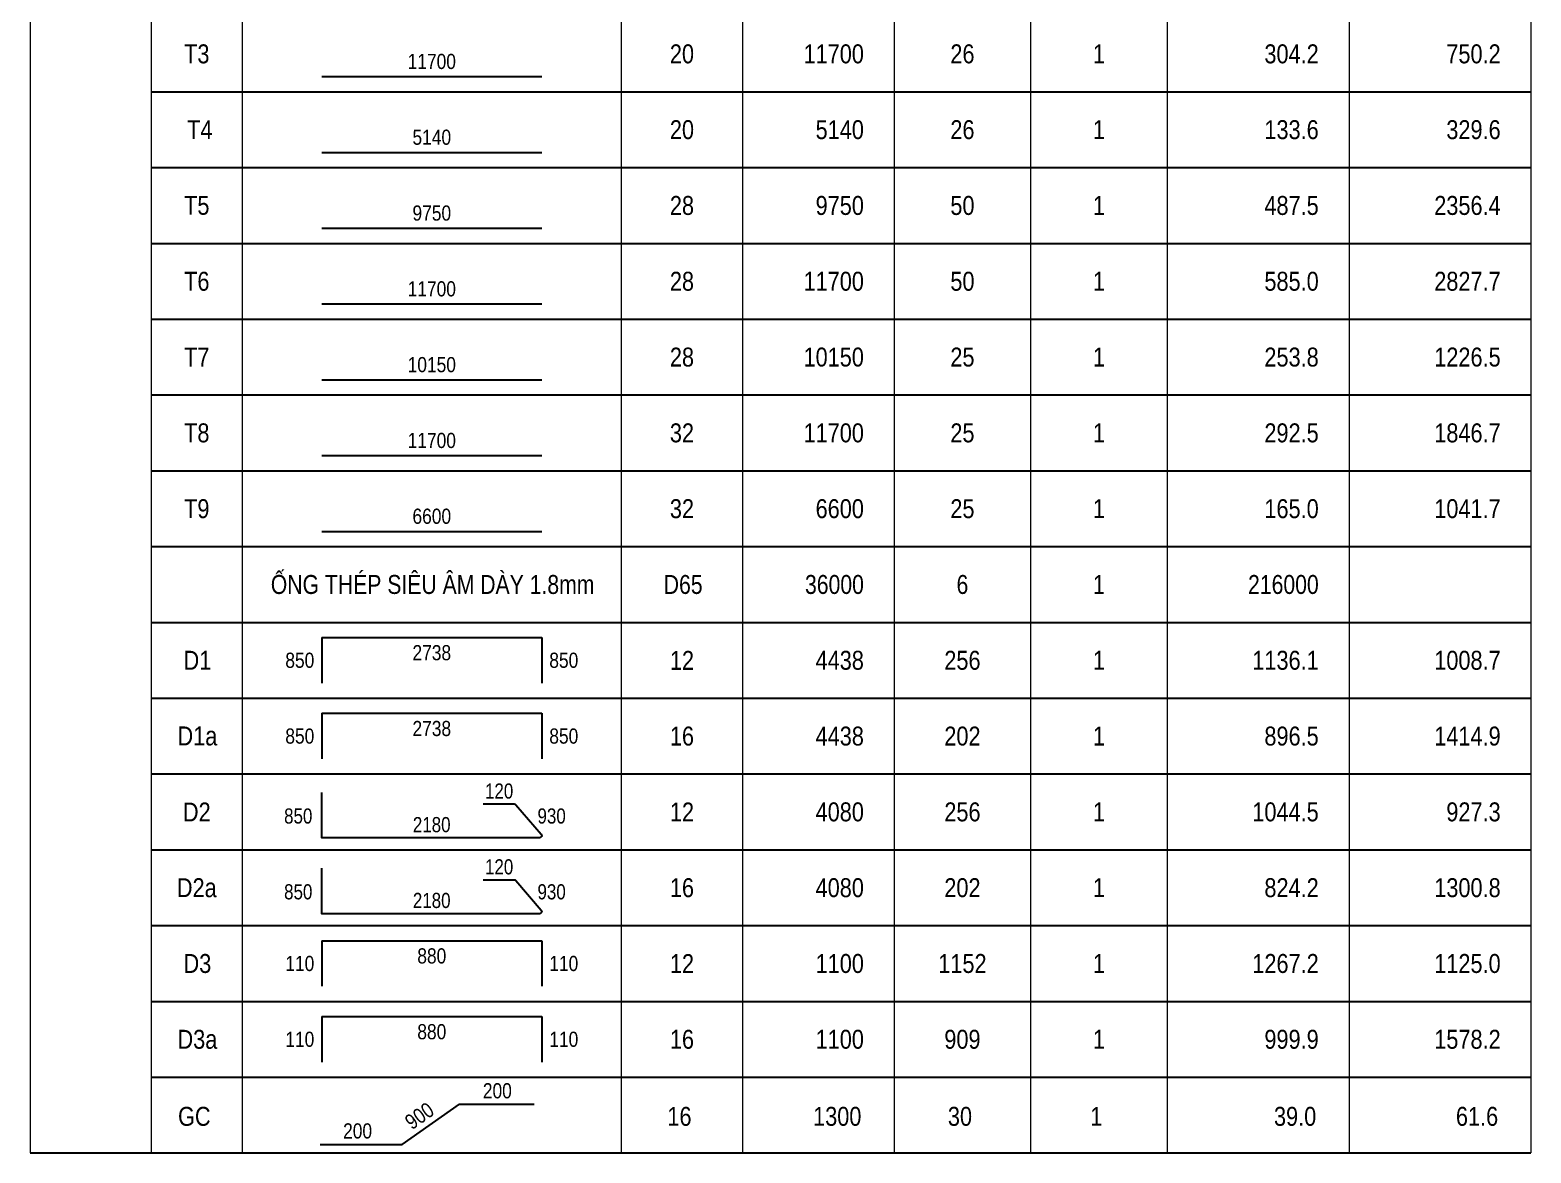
# Model space of a CAD drawing. Header units: millimetres. Extents: x -143483 to 1166745, y -1448440 to -1202244.
# Drawn here: x 403123 to 419623, y -1411121 to -1398775 of the extents above; entities that cross this region are included whole.
import ezdxf
from ezdxf.enums import TextEntityAlignment as Align

# ---------------------------------------------------------------- set-up
doc = ezdxf.new("R2010")
doc.units = ezdxf.units.MM
doc.header["$LTSCALE"] = 30
doc.layers.get('0').update_dxf_attribs({"lineweight": 9})
for name, color, linetype in [('ccu11-Text', 31, 'Continuous'), ('ccu11-Thep', 4, 'Continuous'), ('ccu12-Dai', 6, 'Continuous'), ('ccu12-Manh', 8, 'Continuous'), ('TEXT', 31, 'Continuous'), ('THEP', 4, 'Continuous')]:
    doc.layers.add(name, color=color, linetype=linetype)
doc.styles.add('Arial Narrow', font='ARIALN.TTF')
doc.styles.add('ccu11_simli', font='vnsimli.shx', dxfattribs={"width": 0.8})
doc.styles.add('ccu12-Arial', font='arial_0.ttf', dxfattribs={"width": 0.8})
doc.styles.add('ROMANS', font='arial_0.ttf', dxfattribs={"width": 0.8})

# ---------------------------------------------------------------- blocks, each defined once
blk = doc.blocks.new('TK_0')
at = {"layer": 'TEXT', "style": 'ROMANS', "width": 0.8}
for tag, p in [('SH', (600, -500)), ('DK', (7000, -500)), ('SL', (10700, -500)), ('SCK', (12500, -500))]:
    blk.add_attdef(tag, text='', height=250, dxfattribs=at).set_placement(p, align=Align.MIDDLE)
for tag, p in [('L', (9400, -500)), ('LA', (15400, -500)), ('KL', (17800, -500))]:
    blk.add_attdef(tag, text='', height=250, dxfattribs=at).set_placement(p, align=Align.MIDDLE_RIGHT)
blk = doc.blocks.new('TK_1')
at = {"layer": 'THEP'}
blk.add_lwpolyline([(2250, -800), (5150, -800)], dxfattribs=at)
at = {"layer": 'TEXT', "style": 'ROMANS', "width": 0.8}
for tag, p in [('SH', (600, -500)), ('DK', (7000, -500)), ('SL', (10700, -500)), ('SCK', (12500, -500))]:
    blk.add_attdef(tag, text='', height=250, dxfattribs=at).set_placement(p, align=Align.MIDDLE)
for tag, p in [('L', (9400, -500)), ('LA', (15400, -500)), ('KL', (17800, -500))]:
    blk.add_attdef(tag, text='', height=250, dxfattribs=at).set_placement(p, align=Align.MIDDLE_RIGHT)
blk.add_attdef('L1', text='', height=200, dxfattribs=at).set_placement((3700, -700), align=Align.CENTER)
blk = doc.blocks.new('TK_3')
at = {"layer": 'THEP'}
for p, q in [((2250, -200), (2250, -800)), ((5150, -200), (5150, -800))]:
    blk.add_line(p, q, dxfattribs=at)
blk.add_lwpolyline([(2250, -200), (5150, -200)], dxfattribs=at)
at = {"layer": 'TEXT', "style": 'ccu11_simli', "width": 0.8}
for tag, p in [('SH', (608, -500)), ('DK', (7000, -500)), ('SL', (10700, -500)), ('SCK', (12500, -500))]:
    blk.add_attdef(tag, text='', height=250, dxfattribs=at).set_placement(p, align=Align.MIDDLE)
blk.add_attdef('L2', text='', height=200, dxfattribs=at).set_placement((3700, -300), align=Align.TOP_CENTER)
for tag, height, p in [('L', 250, (9400, -500)), ('LA', 250, (15400, -500)), ('KL', 250, (17800, -500)), ('L1', 200, (2150, -500))]:
    blk.add_attdef(tag, text='', height=height, dxfattribs=at).set_placement(p, align=Align.MIDDLE_RIGHT)
blk.add_attdef('L3', text='', height=200, dxfattribs=at).set_placement((5250, -500), align=Align.MIDDLE_LEFT)

msp = doc.modelspace()

# ---------------------------------------------------------------- linework, layer by layer
for p, q in [((403123.02, -1386453.97), (403123.02, -1411120.64)), ((404456.35, -1386453.97), (404456.35, -1411120.64)), ((405456.35, -1386453.97), (405456.35, -1411120.64)), ((409623.02, -1386453.97), (409623.02, -1411120.64)), ((410956.35, -1386453.97), (410956.35, -1411120.64)), ((412623.02, -1386453.97), (412623.02, -1411120.64)), ((414123.02, -1386453.97), (414123.02, -1411120.64)), ((415623.02, -1386453.97), (415623.02, -1411120.64)), ((417623.02, -1386453.97), (417623.02, -1411120.64)), ((419623.02, -1386453.97), (419623.02, -1411120.64))]:
    msp.add_line(p, q)
at = {"layer": 'ccu11-Thep', "ltscale": 3000, "flags": 128}
for points in [[(408102.7, -1407282.76), (408446.24, -1407282.76, -0.21968107), (408465.26, -1407291.55), (408742.05, -1407616.31, -0.63977293), (408723.02, -1407657.52), (407539.69, -1407657.52), (406331.35, -1407657.52), (406331.35, -1407157.52)], [(408102.7, -1408116.1), (408446.24, -1408116.1, -0.21968107), (408465.26, -1408124.88), (408742.05, -1408449.64, -0.63977293), (408723.02, -1408490.86), (407539.69, -1408490.86), (406331.35, -1408490.86), (406331.35, -1407990.86)]]:
    msp.add_lwpolyline(points, format="xyb", dxfattribs=at)
msp.add_lwpolyline([(406311.15, -1411026.85), (407212.69, -1411026.85), (407843.84, -1410585.16), (408666.6, -1410585.16)], dxfattribs=at)
at = {"layer": 'ccu12-Manh'}
for p, q in [((404456.35, -1399453.97), (419623.02, -1399453.97)), ((404456.35, -1400287.3), (419623.02, -1400287.3)), ((404456.35, -1401120.64), (419623.02, -1401120.64)), ((404456.35, -1401953.97), (419623.02, -1401953.97)), ((404456.35, -1402787.3), (419623.02, -1402787.3)), ((404456.35, -1403620.64), (419623.02, -1403620.64)), ((404456.35, -1404453.97), (419623.02, -1404453.97)), ((404456.35, -1404453.97), (419623.02, -1404453.97)), ((404456.35, -1405287.3), (419623.02, -1405287.3)), ((404456.35, -1406120.64), (419623.02, -1406120.64)), ((404456.35, -1406953.97), (419623.02, -1406953.97)), ((404456.35, -1407787.3), (419623.02, -1407787.3)), ((404456.35, -1408620.64), (419623.02, -1408620.64)), ((404456.35, -1409453.97), (419623.02, -1409453.97)), ((404456.35, -1409453.97), (419623.02, -1409453.97)), ((404456.35, -1410287.3), (419623.02, -1410287.3)), ((403123.02, -1411120.64), (419623.02, -1411120.64)), ((404456.35, -1411120.64), (419623.02, -1411120.64))]:
    msp.add_line(p, q, dxfattribs=at)

# ---------------------------------------------------------------- block references
at = {"ltscale": 0.2}
ref = msp.add_blockref('TK_0', (404456.35, -1406953.97), dxfattribs=dict(at, xscale=0.833333338333486, yscale=0.833333338333486, zscale=0.833333338333486))
ref.add_attrib('SH', 'D2', dxfattribs={"layer": 'TEXT', "color": 1, "ltscale": 0.2, "height": 208.333, "style": 'Arial Narrow'}).set_placement((404956.35, -1407370.64), align=Align.MIDDLE)
ref.add_attrib('DK', '12', dxfattribs={"layer": 'TEXT', "color": 1, "ltscale": 0.2, "height": 208.333, "style": 'Arial Narrow'}).set_placement((410289.69, -1407370.64), align=Align.MIDDLE)
ref.add_attrib('L', '4080', dxfattribs={"layer": 'TEXT', "ltscale": 0.2, "height": 208.333, "style": 'Arial Narrow'}).set_placement((412289.69, -1407370.64), align=Align.MIDDLE_RIGHT)
ref.add_attrib('SL', '256', dxfattribs={"layer": 'TEXT', "color": 1, "ltscale": 0.2, "height": 208.333, "style": 'Arial Narrow'}).set_placement((413373.02, -1407370.64), align=Align.MIDDLE)
ref.add_attrib('SCK', '1', dxfattribs={"layer": 'TEXT', "color": 1, "ltscale": 0.2, "height": 208.33, "style": 'Arial Narrow'}).set_placement((414873.02, -1407370.64), align=Align.MIDDLE)
ref.add_attrib('LA', '1044.5', dxfattribs={"layer": 'TEXT', "ltscale": 0.2, "height": 208.333, "style": 'Arial Narrow'}).set_placement((417289.69, -1407370.64), align=Align.MIDDLE_RIGHT)
ref.add_attrib('KL', '927.3', dxfattribs={"layer": 'TEXT', "ltscale": 0.2, "height": 208.333, "style": 'Arial Narrow'}).set_placement((419289.69, -1407370.64), align=Align.MIDDLE_RIGHT)
ref = msp.add_blockref('TK_0', (404456.35, -1407787.3), dxfattribs=dict(at, xscale=0.833333338333486, yscale=0.833333338333486, zscale=0.833333338333486))
ref.add_attrib('SH', 'D2a', dxfattribs={"layer": 'TEXT', "color": 1, "ltscale": 0.2, "height": 208.333, "style": 'Arial Narrow'}).set_placement((404956.35, -1408203.97), align=Align.MIDDLE)
ref.add_attrib('DK', '16', dxfattribs={"layer": 'TEXT', "color": 1, "ltscale": 0.2, "height": 208.333, "style": 'Arial Narrow'}).set_placement((410289.69, -1408203.97), align=Align.MIDDLE)
ref.add_attrib('L', '4080', dxfattribs={"layer": 'TEXT', "ltscale": 0.2, "height": 208.333, "style": 'Arial Narrow'}).set_placement((412289.69, -1408203.97), align=Align.MIDDLE_RIGHT)
ref.add_attrib('SL', '202', dxfattribs={"layer": 'TEXT', "color": 1, "ltscale": 0.2, "height": 208.333, "style": 'Arial Narrow'}).set_placement((413373.02, -1408203.97), align=Align.MIDDLE)
ref.add_attrib('SCK', '1', dxfattribs={"layer": 'TEXT', "color": 1, "ltscale": 0.2, "height": 208.33, "style": 'Arial Narrow'}).set_placement((414873.02, -1408203.97), align=Align.MIDDLE)
ref.add_attrib('LA', '824.2', dxfattribs={"layer": 'TEXT', "ltscale": 0.2, "height": 208.333, "style": 'Arial Narrow'}).set_placement((417289.69, -1408203.97), align=Align.MIDDLE_RIGHT)
ref.add_attrib('KL', '1300.8', dxfattribs={"layer": 'TEXT', "ltscale": 0.2, "height": 208.333, "style": 'Arial Narrow'}).set_placement((419289.69, -1408203.97), align=Align.MIDDLE_RIGHT)
ref = msp.add_blockref('TK_0', (404429.06, -1410301.12), dxfattribs=dict(at, xscale=0.833333338333486, yscale=0.833333338333486, zscale=0.833333338333486))
ref.add_attrib('SH', 'GC', dxfattribs={"layer": 'TEXT', "color": 1, "ltscale": 0.2, "height": 208.333, "style": 'Arial Narrow'}).set_placement((404929.06, -1410717.79), align=Align.MIDDLE)
ref.add_attrib('DK', '16', dxfattribs={"layer": 'TEXT', "color": 1, "ltscale": 0.2, "height": 208.333, "style": 'Arial Narrow'}).set_placement((410262.39, -1410717.79), align=Align.MIDDLE)
ref.add_attrib('L', '1300', dxfattribs={"layer": 'TEXT', "ltscale": 0.2, "height": 208.333, "style": 'Arial Narrow'}).set_placement((412262.39, -1410717.79), align=Align.MIDDLE_RIGHT)
ref.add_attrib('SL', '30', dxfattribs={"layer": 'TEXT', "color": 1, "ltscale": 0.2, "height": 208.333, "style": 'Arial Narrow'}).set_placement((413345.72, -1410717.79), align=Align.MIDDLE)
ref.add_attrib('SCK', '1', dxfattribs={"layer": 'TEXT', "color": 1, "ltscale": 0.2, "height": 208.33, "style": 'Arial Narrow'}).set_placement((414845.72, -1410717.79), align=Align.MIDDLE)
ref.add_attrib('LA', '39.0', dxfattribs={"layer": 'TEXT', "ltscale": 0.2, "height": 208.333, "style": 'Arial Narrow'}).set_placement((417262.39, -1410717.79), align=Align.MIDDLE_RIGHT)
ref.add_attrib('KL', '61.6', dxfattribs={"layer": 'TEXT', "ltscale": 0.2, "height": 208.333, "style": 'Arial Narrow'}).set_placement((419262.39, -1410717.79), align=Align.MIDDLE_RIGHT)
at = {"layer": 'ccu12-Dai', "ltscale": 10000}
ref = msp.add_blockref('TK_1', (404456.35, -1398620.64), dxfattribs=dict(at, xscale=0.833333338333486, yscale=0.833333338333486, zscale=0.833333338333486))
ref.add_attrib('SH', 'T3', dxfattribs={"layer": 'TEXT', "color": 1, "ltscale": 10000, "height": 208.333, "style": 'Arial Narrow'}).set_placement((404956.35, -1399037.3), align=Align.MIDDLE)
ref.add_attrib('DK', '20', dxfattribs={"layer": 'TEXT', "color": 1, "ltscale": 10000, "height": 208.333, "style": 'Arial Narrow'}).set_placement((410289.69, -1399037.3), align=Align.MIDDLE)
ref.add_attrib('L', '11700', dxfattribs={"layer": 'TEXT', "ltscale": 10000, "height": 208.333, "style": 'Arial Narrow'}).set_placement((412289.69, -1399037.3), align=Align.MIDDLE_RIGHT)
ref.add_attrib('SL', '26', dxfattribs={"layer": 'TEXT', "color": 1, "ltscale": 10000, "height": 208.333, "style": 'Arial Narrow'}).set_placement((413373.02, -1399037.3), align=Align.MIDDLE)
ref.add_attrib('SCK', '1', dxfattribs={"layer": 'TEXT', "color": 1, "ltscale": 10000, "height": 208.33, "style": 'Arial Narrow'}).set_placement((414873.02, -1399037.3), align=Align.MIDDLE)
ref.add_attrib('LA', '304.2', dxfattribs={"layer": 'TEXT', "ltscale": 10000, "height": 208.333, "style": 'Arial Narrow'}).set_placement((417289.69, -1399037.3), align=Align.MIDDLE_RIGHT)
ref.add_attrib('KL', '750.2', dxfattribs={"layer": 'TEXT', "ltscale": 10000, "height": 208.333, "style": 'Arial Narrow'}).set_placement((419289.69, -1399037.3), align=Align.MIDDLE_RIGHT)
ref.add_attrib('L1', '11700', dxfattribs={"layer": 'TEXT', "ltscale": 10000, "height": 166.667, "style": 'Arial Narrow'}).set_placement((407539.69, -1399203.97), align=Align.CENTER)
ref = msp.add_blockref('TK_1', (404456.35, -1399453.97), dxfattribs=dict(at, xscale=0.833333338333486, yscale=0.833333338333486, zscale=0.833333338333486))
ref.add_attrib('SH', ' T4', dxfattribs={"layer": 'TEXT', "color": 1, "ltscale": 10000, "height": 208.333, "style": 'Arial Narrow'}).set_placement((404956.35, -1399870.64), align=Align.MIDDLE)
ref.add_attrib('DK', '20', dxfattribs={"layer": 'TEXT', "color": 1, "ltscale": 10000, "height": 208.333, "style": 'Arial Narrow'}).set_placement((410289.69, -1399870.64), align=Align.MIDDLE)
ref.add_attrib('L', '5140', dxfattribs={"layer": 'TEXT', "ltscale": 10000, "height": 208.333, "style": 'Arial Narrow'}).set_placement((412289.69, -1399870.64), align=Align.MIDDLE_RIGHT)
ref.add_attrib('SL', '26', dxfattribs={"layer": 'TEXT', "color": 1, "ltscale": 10000, "height": 208.333, "style": 'Arial Narrow'}).set_placement((413373.02, -1399870.64), align=Align.MIDDLE)
ref.add_attrib('SCK', '1', dxfattribs={"layer": 'TEXT', "color": 1, "ltscale": 10000, "height": 208.33, "style": 'Arial Narrow'}).set_placement((414873.02, -1399870.64), align=Align.MIDDLE)
ref.add_attrib('LA', '133.6', dxfattribs={"layer": 'TEXT', "ltscale": 10000, "height": 208.333, "style": 'Arial Narrow'}).set_placement((417289.69, -1399870.64), align=Align.MIDDLE_RIGHT)
ref.add_attrib('KL', '329.6', dxfattribs={"layer": 'TEXT', "ltscale": 10000, "height": 208.333, "style": 'Arial Narrow'}).set_placement((419289.69, -1399870.64), align=Align.MIDDLE_RIGHT)
ref.add_attrib('L1', '5140', dxfattribs={"layer": 'TEXT', "ltscale": 10000, "height": 166.667, "style": 'Arial Narrow'}).set_placement((407539.69, -1400037.3), align=Align.CENTER)
ref = msp.add_blockref('TK_1', (404456.35, -1400287.3), dxfattribs=dict(at, xscale=0.833333338333486, yscale=0.833333338333486, zscale=0.833333338333486))
ref.add_attrib('SH', 'T5', dxfattribs={"layer": 'TEXT', "color": 1, "ltscale": 10000, "height": 208.333, "style": 'Arial Narrow'}).set_placement((404956.35, -1400703.97), align=Align.MIDDLE)
ref.add_attrib('DK', '28', dxfattribs={"layer": 'TEXT', "color": 1, "ltscale": 10000, "height": 208.333, "style": 'Arial Narrow'}).set_placement((410289.69, -1400703.97), align=Align.MIDDLE)
ref.add_attrib('L', '9750', dxfattribs={"layer": 'TEXT', "ltscale": 10000, "height": 208.333, "style": 'Arial Narrow'}).set_placement((412289.69, -1400703.97), align=Align.MIDDLE_RIGHT)
ref.add_attrib('SL', '50', dxfattribs={"layer": 'TEXT', "color": 1, "ltscale": 10000, "height": 208.333, "style": 'Arial Narrow'}).set_placement((413373.02, -1400703.97), align=Align.MIDDLE)
ref.add_attrib('SCK', '1', dxfattribs={"layer": 'TEXT', "color": 1, "ltscale": 10000, "height": 208.33, "style": 'Arial Narrow'}).set_placement((414873.02, -1400703.97), align=Align.MIDDLE)
ref.add_attrib('LA', '487.5', dxfattribs={"layer": 'TEXT', "ltscale": 10000, "height": 208.333, "style": 'Arial Narrow'}).set_placement((417289.69, -1400703.97), align=Align.MIDDLE_RIGHT)
ref.add_attrib('KL', '2356.4', dxfattribs={"layer": 'TEXT', "ltscale": 10000, "height": 208.333, "style": 'Arial Narrow'}).set_placement((419289.69, -1400703.97), align=Align.MIDDLE_RIGHT)
ref.add_attrib('L1', '9750', dxfattribs={"layer": 'TEXT', "ltscale": 10000, "height": 166.667, "style": 'Arial Narrow'}).set_placement((407539.69, -1400870.64), align=Align.CENTER)
ref = msp.add_blockref('TK_1', (404456.35, -1401120.64), dxfattribs=dict(at, xscale=0.833333338333486, yscale=0.833333338333486, zscale=0.833333338333486))
ref.add_attrib('SH', 'T6', dxfattribs={"layer": 'TEXT', "color": 1, "ltscale": 10000, "height": 208.333, "style": 'Arial Narrow'}).set_placement((404956.35, -1401537.3), align=Align.MIDDLE)
ref.add_attrib('DK', '28', dxfattribs={"layer": 'TEXT', "color": 1, "ltscale": 10000, "height": 208.333, "style": 'Arial Narrow'}).set_placement((410289.69, -1401537.3), align=Align.MIDDLE)
ref.add_attrib('L', '11700', dxfattribs={"layer": 'TEXT', "ltscale": 10000, "height": 208.333, "style": 'Arial Narrow'}).set_placement((412289.69, -1401537.3), align=Align.MIDDLE_RIGHT)
ref.add_attrib('SL', '50', dxfattribs={"layer": 'TEXT', "color": 1, "ltscale": 10000, "height": 208.333, "style": 'Arial Narrow'}).set_placement((413373.02, -1401537.3), align=Align.MIDDLE)
ref.add_attrib('SCK', '1', dxfattribs={"layer": 'TEXT', "color": 1, "ltscale": 10000, "height": 208.33, "style": 'Arial Narrow'}).set_placement((414873.02, -1401537.3), align=Align.MIDDLE)
ref.add_attrib('LA', '585.0', dxfattribs={"layer": 'TEXT', "ltscale": 10000, "height": 208.333, "style": 'Arial Narrow'}).set_placement((417289.69, -1401537.3), align=Align.MIDDLE_RIGHT)
ref.add_attrib('KL', '2827.7', dxfattribs={"layer": 'TEXT', "ltscale": 10000, "height": 208.333, "style": 'Arial Narrow'}).set_placement((419289.69, -1401537.3), align=Align.MIDDLE_RIGHT)
ref.add_attrib('L1', '11700', dxfattribs={"layer": 'TEXT', "ltscale": 10000, "height": 166.667, "style": 'Arial Narrow'}).set_placement((407539.69, -1401703.97), align=Align.CENTER)
ref = msp.add_blockref('TK_1', (404456.35, -1401953.97), dxfattribs=dict(at, xscale=0.833333338333486, yscale=0.833333338333486, zscale=0.833333338333486))
ref.add_attrib('SH', 'T7', dxfattribs={"layer": 'TEXT', "color": 1, "ltscale": 10000, "height": 208.333, "style": 'Arial Narrow'}).set_placement((404956.35, -1402370.64), align=Align.MIDDLE)
ref.add_attrib('DK', '28', dxfattribs={"layer": 'TEXT', "color": 1, "ltscale": 10000, "height": 208.333, "style": 'Arial Narrow'}).set_placement((410289.69, -1402370.64), align=Align.MIDDLE)
ref.add_attrib('L', '10150', dxfattribs={"layer": 'TEXT', "ltscale": 10000, "height": 208.333, "style": 'Arial Narrow'}).set_placement((412289.69, -1402370.64), align=Align.MIDDLE_RIGHT)
ref.add_attrib('SL', '25', dxfattribs={"layer": 'TEXT', "color": 1, "ltscale": 10000, "height": 208.333, "style": 'Arial Narrow'}).set_placement((413373.02, -1402370.64), align=Align.MIDDLE)
ref.add_attrib('SCK', '1', dxfattribs={"layer": 'TEXT', "color": 1, "ltscale": 10000, "height": 208.33, "style": 'Arial Narrow'}).set_placement((414873.02, -1402370.64), align=Align.MIDDLE)
ref.add_attrib('LA', '253.8', dxfattribs={"layer": 'TEXT', "ltscale": 10000, "height": 208.333, "style": 'Arial Narrow'}).set_placement((417289.69, -1402370.64), align=Align.MIDDLE_RIGHT)
ref.add_attrib('KL', '1226.5', dxfattribs={"layer": 'TEXT', "ltscale": 10000, "height": 208.333, "style": 'Arial Narrow'}).set_placement((419289.69, -1402370.64), align=Align.MIDDLE_RIGHT)
ref.add_attrib('L1', '10150', dxfattribs={"layer": 'TEXT', "ltscale": 10000, "height": 166.667, "style": 'Arial Narrow'}).set_placement((407539.69, -1402537.3), align=Align.CENTER)
ref = msp.add_blockref('TK_1', (404456.35, -1402787.3), dxfattribs=dict(at, xscale=0.833333338333486, yscale=0.833333338333486, zscale=0.833333338333486))
ref.add_attrib('SH', 'T8', dxfattribs={"layer": 'TEXT', "color": 1, "ltscale": 10000, "height": 208.333, "style": 'Arial Narrow'}).set_placement((404956.35, -1403203.97), align=Align.MIDDLE)
ref.add_attrib('DK', '32', dxfattribs={"layer": 'TEXT', "color": 1, "ltscale": 10000, "height": 208.333, "style": 'Arial Narrow'}).set_placement((410289.69, -1403203.97), align=Align.MIDDLE)
ref.add_attrib('L', '11700', dxfattribs={"layer": 'TEXT', "ltscale": 10000, "height": 208.333, "style": 'Arial Narrow'}).set_placement((412289.69, -1403203.97), align=Align.MIDDLE_RIGHT)
ref.add_attrib('SL', '25', dxfattribs={"layer": 'TEXT', "color": 1, "ltscale": 10000, "height": 208.333, "style": 'Arial Narrow'}).set_placement((413373.02, -1403203.97), align=Align.MIDDLE)
ref.add_attrib('SCK', '1', dxfattribs={"layer": 'TEXT', "color": 1, "ltscale": 10000, "height": 208.33, "style": 'Arial Narrow'}).set_placement((414873.02, -1403203.97), align=Align.MIDDLE)
ref.add_attrib('LA', '292.5', dxfattribs={"layer": 'TEXT', "ltscale": 10000, "height": 208.333, "style": 'Arial Narrow'}).set_placement((417289.69, -1403203.97), align=Align.MIDDLE_RIGHT)
ref.add_attrib('KL', '1846.7', dxfattribs={"layer": 'TEXT', "ltscale": 10000, "height": 208.333, "style": 'Arial Narrow'}).set_placement((419289.69, -1403203.97), align=Align.MIDDLE_RIGHT)
ref.add_attrib('L1', '11700', dxfattribs={"layer": 'TEXT', "ltscale": 10000, "height": 166.667, "style": 'Arial Narrow'}).set_placement((407539.69, -1403370.64), align=Align.CENTER)
ref = msp.add_blockref('TK_1', (404456.35, -1403620.64), dxfattribs=dict(at, xscale=0.833333338333486, yscale=0.833333338333486, zscale=0.833333338333486))
ref.add_attrib('SH', 'T9', dxfattribs={"layer": 'TEXT', "color": 1, "ltscale": 10000, "height": 208.333, "style": 'Arial Narrow'}).set_placement((404956.35, -1404037.3), align=Align.MIDDLE)
ref.add_attrib('DK', '32', dxfattribs={"layer": 'TEXT', "color": 1, "ltscale": 10000, "height": 208.333, "style": 'Arial Narrow'}).set_placement((410289.69, -1404037.3), align=Align.MIDDLE)
ref.add_attrib('L', '6600', dxfattribs={"layer": 'TEXT', "ltscale": 10000, "height": 208.333, "style": 'Arial Narrow'}).set_placement((412289.69, -1404037.3), align=Align.MIDDLE_RIGHT)
ref.add_attrib('SL', '25', dxfattribs={"layer": 'TEXT', "color": 1, "ltscale": 10000, "height": 208.333, "style": 'Arial Narrow'}).set_placement((413373.02, -1404037.3), align=Align.MIDDLE)
ref.add_attrib('SCK', '1', dxfattribs={"layer": 'TEXT', "color": 1, "ltscale": 10000, "height": 208.33, "style": 'Arial Narrow'}).set_placement((414873.02, -1404037.3), align=Align.MIDDLE)
ref.add_attrib('LA', '165.0', dxfattribs={"layer": 'TEXT', "ltscale": 10000, "height": 208.333, "style": 'Arial Narrow'}).set_placement((417289.69, -1404037.3), align=Align.MIDDLE_RIGHT)
ref.add_attrib('KL', '1041.7', dxfattribs={"layer": 'TEXT', "ltscale": 10000, "height": 208.333, "style": 'Arial Narrow'}).set_placement((419289.69, -1404037.3), align=Align.MIDDLE_RIGHT)
ref.add_attrib('L1', '6600', dxfattribs={"layer": 'TEXT', "ltscale": 10000, "height": 166.667, "style": 'Arial Narrow'}).set_placement((407539.69, -1404203.97), align=Align.CENTER)
ref = msp.add_blockref('TK_3', (404456.35, -1405287.3), dxfattribs=dict(at, xscale=0.833333338333486, yscale=0.833333338333486, zscale=0.833333338333486))
ref.add_attrib('SH', 'D1', dxfattribs={"layer": 'TEXT', "color": 1, "ltscale": 10000, "height": 208.333, "style": 'Arial Narrow'}).set_placement((404963.02, -1405703.97), align=Align.MIDDLE)
ref.add_attrib('DK', '12', dxfattribs={"layer": 'TEXT', "color": 1, "ltscale": 10000, "height": 208.333, "style": 'Arial Narrow'}).set_placement((410289.69, -1405703.97), align=Align.MIDDLE)
ref.add_attrib('L', '4438', dxfattribs={"layer": 'TEXT', "ltscale": 10000, "height": 208.333, "style": 'Arial Narrow'}).set_placement((412289.69, -1405703.97), align=Align.MIDDLE_RIGHT)
ref.add_attrib('SL', '256', dxfattribs={"layer": 'TEXT', "color": 1, "ltscale": 10000, "height": 208.333, "style": 'Arial Narrow'}).set_placement((413373.02, -1405703.97), align=Align.MIDDLE)
ref.add_attrib('SCK', '1', dxfattribs={"layer": 'TEXT', "color": 1, "ltscale": 10000, "height": 208.33, "style": 'Arial Narrow'}).set_placement((414873.02, -1405703.97), align=Align.MIDDLE)
ref.add_attrib('LA', '1136.1', dxfattribs={"layer": 'TEXT', "ltscale": 10000, "height": 208.333, "style": 'Arial Narrow'}).set_placement((417289.69, -1405703.97), align=Align.MIDDLE_RIGHT)
ref.add_attrib('KL', '1008.7', dxfattribs={"layer": 'TEXT', "ltscale": 10000, "height": 208.333, "style": 'Arial Narrow'}).set_placement((419289.69, -1405703.97), align=Align.MIDDLE_RIGHT)
ref.add_attrib('L1', '850', dxfattribs={"layer": 'TEXT', "ltscale": 10000, "height": 166.667, "style": 'Arial Narrow'}).set_placement((406248.02, -1405703.97), align=Align.MIDDLE_RIGHT)
ref.add_attrib('L2', '2738', dxfattribs={"layer": 'TEXT', "ltscale": 10000, "height": 166.667, "style": 'Arial Narrow'}).set_placement((407539.69, -1405537.3), align=Align.TOP_CENTER)
ref.add_attrib('L3', '850', dxfattribs={"layer": 'TEXT', "ltscale": 10000, "height": 166.667, "style": 'Arial Narrow'}).set_placement((408831.35, -1405703.97), align=Align.MIDDLE_LEFT)
ref = msp.add_blockref('TK_3', (404456.35, -1406120.64), dxfattribs=dict(at, xscale=0.833333338333486, yscale=0.833333338333486, zscale=0.833333338333486))
ref.add_attrib('SH', 'D1a', dxfattribs={"layer": 'TEXT', "color": 1, "ltscale": 10000, "height": 208.333, "style": 'Arial Narrow'}).set_placement((404963.02, -1406537.3), align=Align.MIDDLE)
ref.add_attrib('DK', '16', dxfattribs={"layer": 'TEXT', "color": 1, "ltscale": 10000, "height": 208.333, "style": 'Arial Narrow'}).set_placement((410289.69, -1406537.3), align=Align.MIDDLE)
ref.add_attrib('L', '4438', dxfattribs={"layer": 'TEXT', "ltscale": 10000, "height": 208.333, "style": 'Arial Narrow'}).set_placement((412289.69, -1406537.3), align=Align.MIDDLE_RIGHT)
ref.add_attrib('SL', '202', dxfattribs={"layer": 'TEXT', "color": 1, "ltscale": 10000, "height": 208.333, "style": 'Arial Narrow'}).set_placement((413373.02, -1406537.3), align=Align.MIDDLE)
ref.add_attrib('SCK', '1', dxfattribs={"layer": 'TEXT', "color": 1, "ltscale": 10000, "height": 208.33, "style": 'Arial Narrow'}).set_placement((414873.02, -1406537.3), align=Align.MIDDLE)
ref.add_attrib('LA', '896.5', dxfattribs={"layer": 'TEXT', "ltscale": 10000, "height": 208.333, "style": 'Arial Narrow'}).set_placement((417289.69, -1406537.3), align=Align.MIDDLE_RIGHT)
ref.add_attrib('KL', '1414.9', dxfattribs={"layer": 'TEXT', "ltscale": 10000, "height": 208.333, "style": 'Arial Narrow'}).set_placement((419289.69, -1406537.3), align=Align.MIDDLE_RIGHT)
ref.add_attrib('L1', '850', dxfattribs={"layer": 'TEXT', "ltscale": 10000, "height": 166.667, "style": 'Arial Narrow'}).set_placement((406248.02, -1406537.3), align=Align.MIDDLE_RIGHT)
ref.add_attrib('L2', '2738', dxfattribs={"layer": 'TEXT', "ltscale": 10000, "height": 166.667, "style": 'Arial Narrow'}).set_placement((407539.69, -1406370.64), align=Align.TOP_CENTER)
ref.add_attrib('L3', '850', dxfattribs={"layer": 'TEXT', "ltscale": 10000, "height": 166.667, "style": 'Arial Narrow'}).set_placement((408831.35, -1406537.3), align=Align.MIDDLE_LEFT)
ref = msp.add_blockref('TK_3', (404456.35, -1408620.64), dxfattribs=dict(at, xscale=0.833333338333486, yscale=0.833333338333486, zscale=0.833333338333486))
ref.add_attrib('SH', 'D3', dxfattribs={"layer": 'TEXT', "color": 1, "ltscale": 10000, "height": 208.333, "style": 'Arial Narrow'}).set_placement((404963.02, -1409037.3), align=Align.MIDDLE)
ref.add_attrib('DK', '12', dxfattribs={"layer": 'TEXT', "color": 1, "ltscale": 10000, "height": 208.333, "style": 'Arial Narrow'}).set_placement((410289.69, -1409037.3), align=Align.MIDDLE)
ref.add_attrib('L', '1100', dxfattribs={"layer": 'TEXT', "ltscale": 10000, "height": 208.333, "style": 'Arial Narrow'}).set_placement((412289.69, -1409037.3), align=Align.MIDDLE_RIGHT)
ref.add_attrib('SL', '1152', dxfattribs={"layer": 'TEXT', "color": 1, "ltscale": 10000, "height": 208.333, "style": 'Arial Narrow'}).set_placement((413373.02, -1409037.3), align=Align.MIDDLE)
ref.add_attrib('SCK', '1', dxfattribs={"layer": 'TEXT', "color": 1, "ltscale": 10000, "height": 208.33, "style": 'Arial Narrow'}).set_placement((414873.02, -1409037.3), align=Align.MIDDLE)
ref.add_attrib('LA', '1267.2', dxfattribs={"layer": 'TEXT', "ltscale": 10000, "height": 208.333, "style": 'Arial Narrow'}).set_placement((417289.69, -1409037.3), align=Align.MIDDLE_RIGHT)
ref.add_attrib('KL', '1125.0', dxfattribs={"layer": 'TEXT', "ltscale": 10000, "height": 208.333, "style": 'Arial Narrow'}).set_placement((419289.69, -1409037.3), align=Align.MIDDLE_RIGHT)
ref.add_attrib('L1', '110', dxfattribs={"layer": 'TEXT', "ltscale": 10000, "height": 166.667, "style": 'Arial Narrow'}).set_placement((406248.02, -1409037.3), align=Align.MIDDLE_RIGHT)
ref.add_attrib('L2', '880', dxfattribs={"layer": 'TEXT', "ltscale": 10000, "height": 166.667, "style": 'Arial Narrow'}).set_placement((407539.69, -1408870.64), align=Align.TOP_CENTER)
ref.add_attrib('L3', '110', dxfattribs={"layer": 'TEXT', "ltscale": 10000, "height": 166.667, "style": 'Arial Narrow'}).set_placement((408831.35, -1409037.3), align=Align.MIDDLE_LEFT)
ref = msp.add_blockref('TK_3', (404456.35, -1409453.97), dxfattribs=dict(at, xscale=0.833333338333486, yscale=0.833333338333486, zscale=0.833333338333486))
ref.add_attrib('SH', 'D3a', dxfattribs={"layer": 'TEXT', "color": 1, "ltscale": 10000, "height": 208.333, "style": 'Arial Narrow'}).set_placement((404963.02, -1409870.64), align=Align.MIDDLE)
ref.add_attrib('DK', '16', dxfattribs={"layer": 'TEXT', "color": 1, "ltscale": 10000, "height": 208.333, "style": 'Arial Narrow'}).set_placement((410289.69, -1409870.64), align=Align.MIDDLE)
ref.add_attrib('L', '1100', dxfattribs={"layer": 'TEXT', "ltscale": 10000, "height": 208.333, "style": 'Arial Narrow'}).set_placement((412289.69, -1409870.64), align=Align.MIDDLE_RIGHT)
ref.add_attrib('SL', '909', dxfattribs={"layer": 'TEXT', "color": 1, "ltscale": 10000, "height": 208.333, "style": 'Arial Narrow'}).set_placement((413373.02, -1409870.64), align=Align.MIDDLE)
ref.add_attrib('SCK', '1', dxfattribs={"layer": 'TEXT', "color": 1, "ltscale": 10000, "height": 208.33, "style": 'Arial Narrow'}).set_placement((414873.02, -1409870.64), align=Align.MIDDLE)
ref.add_attrib('LA', '999.9', dxfattribs={"layer": 'TEXT', "ltscale": 10000, "height": 208.333, "style": 'Arial Narrow'}).set_placement((417289.69, -1409870.64), align=Align.MIDDLE_RIGHT)
ref.add_attrib('KL', '1578.2', dxfattribs={"layer": 'TEXT', "ltscale": 10000, "height": 208.333, "style": 'Arial Narrow'}).set_placement((419289.69, -1409870.64), align=Align.MIDDLE_RIGHT)
ref.add_attrib('L1', '110', dxfattribs={"layer": 'TEXT', "ltscale": 10000, "height": 166.667, "style": 'Arial Narrow'}).set_placement((406248.02, -1409870.64), align=Align.MIDDLE_RIGHT)
ref.add_attrib('L2', '880', dxfattribs={"layer": 'TEXT', "ltscale": 10000, "height": 166.667, "style": 'Arial Narrow'}).set_placement((407539.69, -1409703.97), align=Align.TOP_CENTER)
ref.add_attrib('L3', '110', dxfattribs={"layer": 'TEXT', "ltscale": 10000, "height": 166.667, "style": 'Arial Narrow'}).set_placement((408831.35, -1409870.64), align=Align.MIDDLE_LEFT)

# ---------------------------------------------------------------- texts
at = {"layer": 'ccu11-Text', "linetype": 'Continuous', "style": 'ccu12-Arial', "width": 0.8}
for s, height, p in [('ỐNG THÉP SIÊU ÂM DÀY 1.8mm', 208.3333, (407548.59, -1404870.64)), ('D65', 208.333, (410303.1, -1404870.64))]:
    msp.add_text(s, height=height, dxfattribs=at).set_placement(p, align=Align.MIDDLE_CENTER)
for s, p in [('36000', (412289.69, -1404870.64)), ('216000', (417289.69, -1404870.64))]:
    msp.add_text(s, height=208.333, dxfattribs=at).set_placement(p, align=Align.MIDDLE_RIGHT)
for s, p in [('6', (413373.02, -1404870.64)), ('1', (414873.02, -1404870.64))]:
    msp.add_text(s, height=208.33, dxfattribs=at).set_placement(p, align=Align.MIDDLE)
at = {"layer": 'TEXT', "style": 'ROMANS', "width": 0.8}
for tag, p in [('120', (408124.52, -1407141.45)), ('850', (405916.08, -1407415.9)), ('2180', (407331.56, -1407510.85)), ('930', (408701.56, -1407415.9)), ('120', (408124.52, -1407974.78)), ('850', (405916.08, -1408249.23)), ('2180', (407331.56, -1408344.19)), ('930', (408701.56, -1408249.23))]:
    msp.add_attdef(tag, text='0', height=166.67, dxfattribs=at).set_placement(p, align=Align.MIDDLE_LEFT)
at = {"layer": 'TEXT', "style": 'Arial Narrow'}
for p in [(408100.95, -1410436.5), (406564.87, -1410878.19)]:
    msp.add_attdef('200', text='0', height=166.67, dxfattribs=at).set_placement(p, align=Align.MIDDLE_LEFT)
msp.add_attdef('900', text='0', height=166.67, rotation=34.98504, dxfattribs=at).set_placement((407273.15, -1410803.09), align=Align.MIDDLE_LEFT)

doc.saveas('drawing.dxf')
